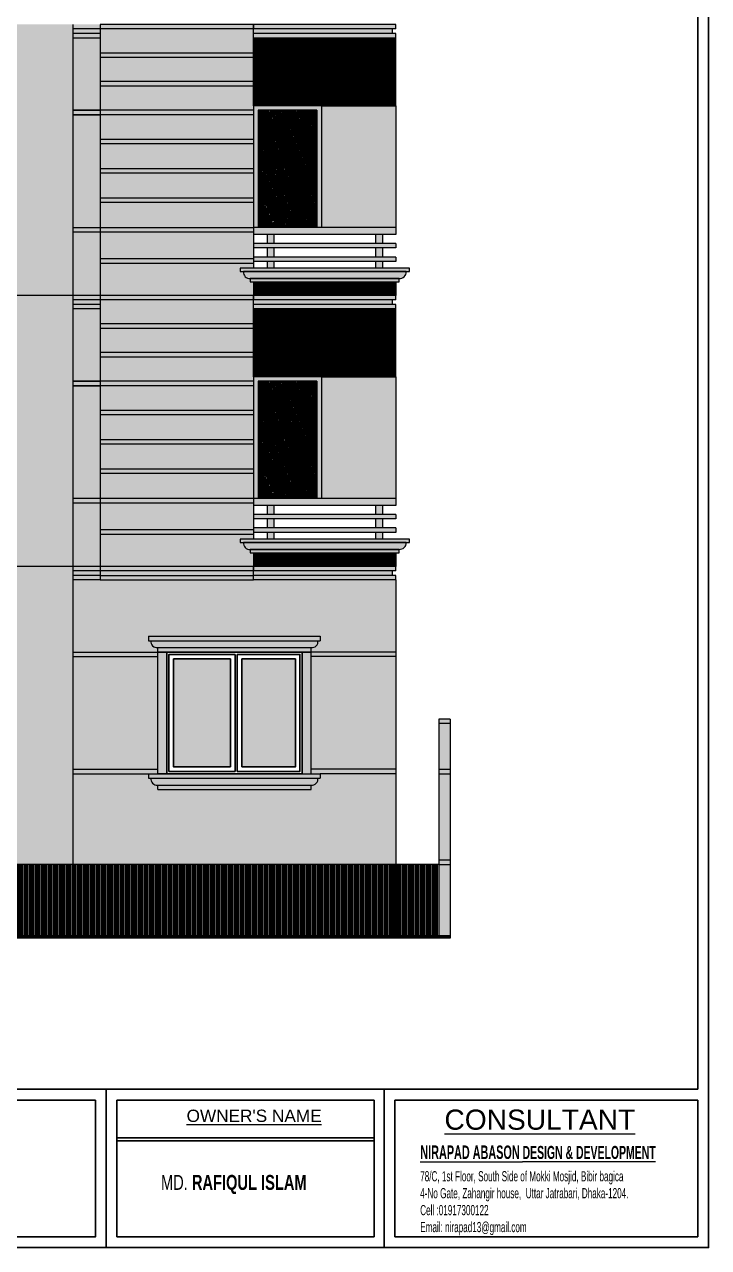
# Model space of a CAD drawing. Header units: inches. Extents: x -159432 to -126829, y -44881 to -40109.
# Drawn here: x -155514 to -155211, y -42690 to -42149 of the extents above; entities that cross this region are included whole.
import ezdxf

# ---------------------------------------------------------------- set-up
doc = ezdxf.new("R2010")
doc.units = ezdxf.units.IN
doc.header["$LTSCALE"] = 10
doc.header["$MEASUREMENT"] = 0
doc.linetypes.add('Solid', pattern=[0])
doc.layers.get('0').update_dxf_attribs({"color": 140, "lineweight": 25})
for name, color, linetype, lineweight in [('door', 123, 'Continuous', 25), ('ELEVATION', 153, 'Continuous', 25), ('FRAME', 4, 'Continuous', 13), ('G-WALL', 3, 'Continuous', 30), ('H', 8, 'Continuous', 15), ('h2', 165, 'Continuous', 30), ('line', 134, 'Continuous', 30), ('QQ', 130, 'Continuous', 5), ('RAIL', 134, 'Continuous', 30), ('TEXT 02', 7, 'Continuous', 9), ('Window', 5, 'Continuous', 30)]:
    doc.layers.add(name, color=color, linetype=linetype, lineweight=lineweight)
doc.layers.add('WAL', color=7, linetype='Continuous')
doc.styles.add('222', font='arial.ttf')
doc.styles.add('AR8', font='swisscl.ttf', dxfattribs={"height": 10})
doc.styles.add('AREAL', font='arial.ttf')
doc.styles.add('style1', font='micross.ttf', dxfattribs={"height": 18})
pattern_1 = [(360, (-2694.8252, -617.88014), (2e-15, 0.66675), []), (90, (-2694.8252, -617.8801), (-1, 0.66675), [0.66675, -0.66675])]
pattern_2 = [(360, (-2694.8252, -497.88014), (2e-15, 0.66675), []), (90, (-2694.8252, -497.8801), (-1, 0.66675), [0.66675, -0.66675])]
pattern_3 = [(90, (-2694.8252, -737.88014), (-0.625, 4e-17), [])]

msp = doc.modelspace()

# ---------------------------------------------------------------- hatches: boundary and pattern name
at = {"ltscale": 2, "true_color": 0xff6461}
h = msp.add_hatch(color=11, dxfattribs=at)
h.set_gradient(color1=(162, 54, 32), color2=(214, 74, 46), one_color=1, tint=0.51)
h.paths.add_polyline_path([(-155349.5586, -42184.58976), (-155382.55844, -42184.58976), (-155382.55844, -42238.58976), (-155349.55844, -42238.58976)])
h = msp.add_hatch(color=11, dxfattribs=at)
h.set_gradient(color1=(159, 78, 145), color2=(173, 88, 158), one_color=1, tint=0.51)
h.paths.add_polyline_path([(-155492.55844, -42238.44563), (-155480.55844, -42238.44563), (-155480.55844, -42188.58685), (-155492.55844, -42188.58685)])
h = msp.add_hatch(color=11, dxfattribs=at)
h.set_gradient(color1=(162, 54, 32), color2=(214, 74, 46), one_color=1, tint=0.51)
h.paths.add_polyline_path([(-155349.55844, -42238.58976), (-155412.55844, -42238.58976), (-155412.55835, -42241.58976), (-155349.55836, -42241.58976)])
h = msp.add_hatch(color=11, dxfattribs=at)
h.set_gradient(color1=(162, 54, 32), color2=(214, 74, 46), one_color=1, tint=0.51)
h.paths.add_polyline_path([(-155358.55836, -42241.58976), (-155358.55824, -42245.58976), (-155355.55824, -42245.58976), (-155355.55836, -42241.58976)])
h.paths.add_polyline_path([(-155358.55818, -42247.58976), (-155358.55806, -42251.58976), (-155355.55806, -42251.58976), (-155355.55818, -42247.58976)])
h.paths.add_polyline_path([(-155355.55801, -42253.58976), (-155358.55801, -42253.58976), (-155358.55792, -42256.57008), (-155355.55792, -42256.56999)])
h.paths.add_polyline_path([(-155403.55824, -42245.58976), (-155403.55835, -42241.58976), (-155406.55835, -42241.58976), (-155406.55824, -42245.58976)])
h.paths.add_polyline_path([(-155403.55818, -42247.58976), (-155406.55818, -42247.58976), (-155406.55806, -42251.58976), (-155403.55806, -42251.58976)])
h.paths.add_polyline_path([(-155406.558, -42253.58976), (-155406.55792, -42256.57148), (-155403.55792, -42256.57139), (-155403.558, -42253.58976)])
h = msp.add_hatch(color=11, dxfattribs=at)
h.set_gradient(color1=(162, 54, 32), color2=(214, 74, 46), one_color=1, tint=0.51)
h.paths.add_polyline_path([(-155349.55824, -42245.58976), (-155412.55824, -42245.58976), (-155412.55818, -42247.58976), (-155349.55818, -42247.58976)])
h.paths.add_polyline_path([(-155349.55806, -42251.58976), (-155412.55806, -42251.58976), (-155412.558, -42253.58976), (-155349.55801, -42253.58976)])
h = msp.add_hatch(color=11, dxfattribs=at)
h.set_gradient(color1=(162, 54, 32), color2=(214, 74, 46), one_color=1, tint=0.51)
h.paths.add_polyline_path([(-155349.5586, -42304.58976), (-155382.55844, -42304.58976), (-155382.55844, -42358.58976), (-155349.55844, -42358.58976)])
h = msp.add_hatch(color=11, dxfattribs=at)
h.set_gradient(color1=(159, 78, 145), color2=(173, 88, 158), one_color=1, tint=0.51)
h.paths.add_polyline_path([(-155492.55844, -42358.44563), (-155480.55844, -42358.44563), (-155480.55844, -42308.58685), (-155492.55844, -42308.58685)])
h = msp.add_hatch(color=11, dxfattribs=at)
h.set_gradient(color1=(162, 54, 32), color2=(214, 74, 46), one_color=1, tint=0.51)
h.paths.add_polyline_path([(-155349.55844, -42358.58976), (-155412.55844, -42358.58976), (-155412.55835, -42361.58976), (-155349.55836, -42361.58976)])
h = msp.add_hatch(color=11, dxfattribs=at)
h.set_gradient(color1=(162, 54, 32), color2=(214, 74, 46), one_color=1, tint=0.51)
h.paths.add_polyline_path([(-155358.55836, -42361.58976), (-155358.55824, -42365.58976), (-155355.55824, -42365.58976), (-155355.55836, -42361.58976)])
h.paths.add_polyline_path([(-155358.55818, -42367.58976), (-155358.55806, -42371.58976), (-155355.55806, -42371.58976), (-155355.55818, -42367.58976)])
h.paths.add_polyline_path([(-155355.55801, -42373.58976), (-155358.55801, -42373.58976), (-155358.55792, -42376.57008), (-155355.55792, -42376.56999)])
h.paths.add_polyline_path([(-155403.55824, -42365.58976), (-155403.55835, -42361.58976), (-155406.55835, -42361.58976), (-155406.55824, -42365.58976)])
h.paths.add_polyline_path([(-155403.55818, -42367.58976), (-155406.55818, -42367.58976), (-155406.55806, -42371.58976), (-155403.55806, -42371.58976)])
h.paths.add_polyline_path([(-155406.558, -42373.58976), (-155406.55792, -42376.57148), (-155403.55792, -42376.57139), (-155403.558, -42373.58976)])
h = msp.add_hatch(color=11, dxfattribs=at)
h.set_gradient(color1=(162, 54, 32), color2=(214, 74, 46), one_color=1, tint=0.51)
h.paths.add_polyline_path([(-155349.55824, -42365.58976), (-155412.55824, -42365.58976), (-155412.55818, -42367.58976), (-155349.55818, -42367.58976)])
h.paths.add_polyline_path([(-155349.55806, -42371.58976), (-155412.55806, -42371.58976), (-155412.558, -42373.58976), (-155349.55801, -42373.58976)])
h = msp.add_hatch(color=11, dxfattribs=at)
h.set_gradient(color1=(162, 54, 32), color2=(214, 74, 46), one_color=1, tint=0.51)
h.paths.add_polyline_path([(-155492.55844, -42480.44565), (-155492.55844, -42520.58976), (-155349.55844, -42520.58976), (-155349.55844, -42480.44565), (-155383.08449, -42480.44558), (-155383.08448, -42482.44558), (-155384.06494, -42482.44558, -0.479518397), (-155387.03891, -42485.44558), (-155387.08449, -42485.44558), (-155387.08449, -42487.44558), (-155455.03239, -42487.44558), (-155455.03239, -42485.44558), (-155455.05161, -42485.44558, -0.482866957), (-155458.05161, -42482.44558), (-155459.03241, -42482.44558), (-155459.03239, -42480.44558)])
h.paths.add_polyline_path([(-155545.55844, -42520.58976), (-155545.55844, -42480.44563), (-155569.85644, -42480.44558), (-155569.85643, -42482.44558), (-155570.8369, -42482.44558, -0.479518397), (-155573.81086, -42485.44558), (-155573.85644, -42485.44558), (-155573.85644, -42487.44558), (-155641.80435, -42487.44558), (-155641.80435, -42485.44558), (-155641.82356, -42485.44558, -0.482866957), (-155644.82356, -42482.44558), (-155645.80436, -42482.44558), (-155645.80435, -42480.44558), (-155680.24288, -42480.44565), (-155680.24288, -42520.58976)])
h.paths.add_polyline_path([(-155820.24288, -42480.44557), (-155824.55844, -42480.44558), (-155824.55844, -42520.58976), (-155820.24288, -42520.58976)])
h.paths.add_polyline_path([(-155480.55844, -42394.58976), (-155492.55844, -42394.58976), (-155492.55844, -42426.58682), (-155455.03239, -42426.58686), (-155455.03239, -42424.58976), (-155455.05161, -42424.58976, -0.482866957), (-155458.05161, -42421.58976), (-155459.03241, -42421.58976), (-155459.03239, -42419.58976), (-155383.08449, -42419.58976), (-155383.08448, -42421.58976), (-155384.06494, -42421.58976, -0.479518397), (-155387.03891, -42424.58976), (-155387.08449, -42424.58976), (-155387.08449, -42426.58686), (-155349.55844, -42426.58682), (-155349.55844, -42394.58976), (-155412.55844, -42394.58976)])
h.paths.add_polyline_path([(-155693.55844, -42394.58976), (-155750.24288, -42394.58976), (-155687.53498, -42426.58681), (-155641.80435, -42426.58686), (-155641.80435, -42424.58976), (-155641.82356, -42424.58976, -0.482866957), (-155644.82356, -42421.58976), (-155645.80436, -42421.58976), (-155645.80435, -42419.58976), (-155569.85644, -42419.58976), (-155569.85643, -42421.58976), (-155570.8369, -42421.58976, -0.479518397), (-155573.81086, -42424.58976), (-155573.85644, -42424.58976), (-155573.85644, -42426.58686), (-155545.55844, -42426.58683), (-155545.55844, -42394.58976)])
h.paths.add_polyline_path([(-155824.55844, -42394.58976), (-155824.55844, -42426.58687), (-155812.95092, -42426.58689), (-155750.24288, -42394.58976), (-155761.55844, -42394.58976)])
h = msp.add_hatch(color=11, dxfattribs=at)
h.set_gradient(color1=(36, 48, 46), color2=(113, 148, 142), one_color=1, tint=0.51)
h.paths.add_polyline_path([(-155451.03239, -42426.58976), (-155454.70424, -42426.58976), (-155455.03239, -42426.58976), (-155455.03239, -42480.44558), (-155451.03239, -42480.44558)])
h = msp.add_hatch(color=11, dxfattribs=at)
h.set_gradient(color1=(36, 48, 46), color2=(113, 148, 142), one_color=1, tint=0.51)
h.paths.add_polyline_path([(-155387.08449, -42426.58976), (-155391.08449, -42426.58976), (-155391.08449, -42480.44558), (-155387.08449, -42480.44558)])
h = msp.add_hatch(color=11, dxfattribs=at)
h.set_gradient(color1=(162, 54, 32), color2=(214, 74, 46), one_color=1, tint=0.51)
h.paths.add_polyline_path([(-155325.55844, -42480.44565), (-155330.55844, -42480.44565), (-155330.55844, -42518.58976), (-155325.55844, -42518.58976)])
at = {"layer": 'door'}
h = msp.add_hatch(dxfattribs=at)
h.set_pattern_fill('AR-RROOF', color=256, scale=0.5, angle=90, style=0)
h.set_pattern_definition([(90, (-2694.8252, -497.88014), (-0.5, 1.1), [7.5, -1, 2.5, -0.5]), (90, (-2695.0752, -497.21514), (-0.665, -0.5), [1.5, -0.165, 3, -0.375]), (90, (-2695.25018, -497.63014), (-0.335, 2.6), [4, -0.7, 2, -0.5])])
h.paths.add_polyline_path([(-155384.55844, -42186.58976), (-155410.55844, -42186.58976), (-155410.55844, -42238.58976), (-155384.55844, -42238.58976)])
h = msp.add_hatch(dxfattribs=at)
h.set_pattern_fill('AR-RROOF', color=256, scale=0.5, angle=90, style=0)
h.set_pattern_definition([(90, (-2694.8252, -617.88014), (-0.5, 1.1), [7.5, -1, 2.5, -0.5]), (90, (-2695.0752, -617.21514), (-0.665, -0.5), [1.5, -0.165, 3, -0.375]), (90, (-2695.25018, -617.63014), (-0.335, 2.6), [4, -0.7, 2, -0.5])])
h.paths.add_polyline_path([(-155384.55844, -42306.58976), (-155410.55844, -42306.58976), (-155410.55844, -42358.58976), (-155384.55844, -42358.58976)])
at = {"layer": 'ELEVATION'}
for points in [[(-155382.55844, -42184.58976), (-155412.55844, -42184.58976), (-155412.55844, -42238.58976), (-155410.55844, -42238.58976), (-155410.55844, -42186.58976), (-155384.55844, -42186.58976), (-155384.55844, -42238.58976), (-155382.55844, -42238.58976)], [(-155382.55844, -42304.58976), (-155412.55844, -42304.58976), (-155412.55844, -42358.58976), (-155410.55844, -42358.58976), (-155410.55844, -42306.58976), (-155384.55844, -42306.58976), (-155384.55844, -42358.58976), (-155382.55844, -42358.58976)], [(-155383.08449, -42419.58976), (-155459.03239, -42419.58976), (-155459.03241, -42421.58976), (-155383.08448, -42421.58976)], [(-155387.08449, -42424.58976), (-155455.03239, -42424.58976), (-155455.03239, -42426.58976), (-155451.03239, -42426.58976), (-155391.08449, -42426.58976), (-155387.08449, -42426.58976)], [(-155383.08449, -42480.44558), (-155387.08449, -42480.44558), (-155391.08449, -42480.44558), (-155420.7856, -42480.44558), (-155451.03239, -42480.44558), (-155455.03239, -42480.44558), (-155459.03239, -42480.44558), (-155459.03241, -42482.44558), (-155383.08448, -42482.44558)], [(-155387.08449, -42485.44558), (-155455.03239, -42485.44558), (-155455.03239, -42487.44558), (-155387.08449, -42487.44558)]]:
    msp.add_hatch(color=256, dxfattribs=at).paths.add_polyline_path(points)
at = {"layer": 'H'}
for color, points in [(6, [(-155480.55844, -42152.58976), (-155480.55844, -42150.58976), (-155492.55844, -42150.58976), (-155492.55844, -42152.58976)]), (6, [(-155351.05844, -42152.58976), (-155351.05844, -42150.58976), (-155412.55844, -42150.58976), (-155412.55844, -42152.58976)]), (192, [(-155416.28435, -42260.30078, -0.227815077), (-155417.0585, -42258.06966), (-155345.05824, -42258.06966, -0.284856201), (-155345.83203, -42260.30042, -0.172145475), (-155348.05815, -42261.09026), (-155414.05858, -42261.09023, -0.227815042)]), (6, [(-155480.55844, -42272.58976), (-155480.55844, -42270.58976), (-155492.55844, -42270.58976), (-155492.55844, -42272.58976)]), (6, [(-155351.05844, -42272.58976), (-155351.05844, -42270.58976), (-155412.55844, -42270.58976), (-155412.55844, -42272.58976)]), (192, [(-155416.28435, -42380.30078, -0.227815077), (-155417.0585, -42378.06966), (-155345.05824, -42378.06966, -0.284856201), (-155345.83203, -42380.30042, -0.172145475), (-155348.05815, -42381.09026), (-155414.05858, -42381.09023, -0.227815042)]), (6, [(-155480.55844, -42392.58976), (-155480.55844, -42390.58976), (-155492.55844, -42390.58976), (-155492.55844, -42392.58976)]), (6, [(-155480.55844, -42390.58976), (-155480.55844, -42392.58976), (-155412.55844, -42392.58976), (-155412.55844, -42390.58976)]), (6, [(-155351.05844, -42392.58976), (-155351.05844, -42390.58976), (-155412.55844, -42390.58976), (-155412.55844, -42392.58976)]), (192, [(-155384.06494, -42421.58976), (-155458.05161, -42421.58976, 0.485071077), (-155455.03239, -42424.58748), (-155455.03239, -42424.58976), (-155387.08449, -42424.58976), (-155387.08449, -42424.58459, 0.484736298)]), (192, [(-155384.06494, -42482.44558), (-155458.05161, -42482.44558, 0.485071077), (-155455.03239, -42485.4433), (-155455.03239, -42485.44558), (-155387.08449, -42485.44558), (-155387.08449, -42485.4404, 0.484736298)])]:
    msp.add_hatch(color=color, dxfattribs=at).paths.add_polyline_path(points)
at = {"layer": 'H', "lineweight": 13}
h = msp.add_hatch(color=3, dxfattribs=at)
h.paths.add_polyline_path([(-155480.55844, -42252.44565), (-155480.55844, -42240.44565), (-155412.55839, -42240.44565), (-155412.55835, -42241.58976), (-155412.55844, -42241.58976), (-155412.55844, -42252.44565)])
h.paths.add_polyline_path([(-155412.55844, -42227.51623), (-155412.55844, -42238.44568), (-155480.55844, -42238.44568), (-155480.55844, -42227.51623)])
h.paths.add_polyline_path([(-155480.55844, -42225.51623), (-155480.55844, -42214.51623), (-155412.55844, -42214.51623), (-155412.55844, -42225.51623)])
h.paths.add_polyline_path([(-155412.55844, -42201.51623), (-155412.55844, -42212.51623), (-155480.55844, -42212.51623), (-155480.55844, -42201.51623)])
h.paths.add_polyline_path([(-155412.55844, -42188.58673), (-155412.55844, -42199.51623), (-155480.55844, -42199.51623), (-155480.55844, -42188.58681)])
h.paths.add_polyline_path([(-155412.55844, -42175.9211), (-155412.55844, -42184.58976), (-155412.55844, -42186.58674), (-155480.55844, -42186.58681), (-155480.55844, -42175.9211)])
h.paths.add_polyline_path([(-155480.55844, -42173.9211), (-155480.55844, -42163.25543), (-155412.55844, -42163.25543), (-155412.55844, -42173.9211)])
h.paths.add_polyline_path([(-155480.55844, -42161.25543), (-155480.55844, -42150.58976), (-155412.55844, -42150.58976), (-155412.55844, -42154.58976), (-155412.55844, -42161.25543)])
for points in [[(-155412.55844, -42254.44565), (-155412.55844, -42256.56966), (-155418.5585, -42256.56966), (-155418.5585, -42258.06966), (-155417.0585, -42258.06966, 0.227814558), (-155416.28435, -42260.30078, 0.227815561), (-155414.05858, -42261.09023), (-155414.05858, -42262.59023), (-155412.55844, -42262.59023), (-155412.55844, -42268.58976), (-155480.55844, -42268.58976), (-155480.55844, -42254.44565)], [(-155412.55844, -42374.44565), (-155412.55844, -42376.56966), (-155418.5585, -42376.56966), (-155418.5585, -42378.06966), (-155417.0585, -42378.06966, 0.227814558), (-155416.28435, -42380.30078, 0.227815561), (-155414.05858, -42381.09023), (-155414.05858, -42382.59023), (-155412.55844, -42382.59023), (-155412.55844, -42388.58976), (-155480.55844, -42388.58976), (-155480.55844, -42374.44565)]]:
    msp.add_hatch(color=3, dxfattribs=at).paths.add_polyline_path(points)
at = {"layer": 'H'}
h = msp.add_hatch(color=6, dxfattribs=at)
h.paths.add_polyline_path([(-155418.5585, -42256.56966), (-155418.5585, -42258.06966), (-155343.55824, -42258.06966), (-155343.55824, -42256.56966)])
h.paths.add_polyline_path([(-155348.05815, -42262.59026), (-155348.05815, -42261.09026), (-155414.05858, -42261.09023), (-155414.05858, -42262.59023)])
at = {"layer": 'H', "lineweight": 13}
h = msp.add_hatch(color=3, dxfattribs=at)
h.paths.add_polyline_path([(-155480.55844, -42372.44565), (-155480.55844, -42360.44565), (-155412.55839, -42360.44565), (-155412.55835, -42361.58976), (-155412.55844, -42361.58976), (-155412.55844, -42372.44565)])
h.paths.add_polyline_path([(-155412.55844, -42347.51623), (-155412.55844, -42358.44568), (-155480.55844, -42358.44568), (-155480.55844, -42347.51623)])
h.paths.add_polyline_path([(-155480.55844, -42345.51623), (-155480.55844, -42334.51623), (-155412.55844, -42334.51623), (-155412.55844, -42345.51623)])
h.paths.add_polyline_path([(-155412.55844, -42321.51623), (-155412.55844, -42332.51623), (-155480.55844, -42332.51623), (-155480.55844, -42321.51623)])
h.paths.add_polyline_path([(-155412.55844, -42308.58673), (-155412.55844, -42319.51623), (-155480.55844, -42319.51623), (-155480.55844, -42308.58681)])
h.paths.add_polyline_path([(-155412.55844, -42295.9211), (-155412.55844, -42304.58976), (-155412.55844, -42306.58674), (-155480.55844, -42306.58681), (-155480.55844, -42295.9211)])
h.paths.add_polyline_path([(-155480.55844, -42293.9211), (-155480.55844, -42283.25543), (-155412.55844, -42283.25543), (-155412.55844, -42293.9211)])
h.paths.add_polyline_path([(-155480.55844, -42281.25543), (-155480.55844, -42270.58976), (-155412.55844, -42270.58976), (-155412.55844, -42274.58976), (-155412.55844, -42281.25543)])
at = {"layer": 'H'}
h = msp.add_hatch(color=6, dxfattribs=at)
h.paths.add_polyline_path([(-155418.5585, -42376.56966), (-155418.5585, -42378.06966), (-155343.55824, -42378.06966), (-155343.55824, -42376.56966)])
h.paths.add_polyline_path([(-155348.05815, -42382.59026), (-155348.05815, -42381.09026), (-155414.05858, -42381.09023), (-155414.05858, -42382.59023)])
h = msp.add_hatch(dxfattribs=at)
h.set_pattern_fill('LINE', color=256, scale=5, angle=90, style=0)
h.set_pattern_definition(pattern_3)
h.paths.add_polyline_path([(-155680.24288, -42520.58976), (-155680.24288, -42528.58976), (-155678.30232, -42528.58976), (-155678.30232, -42529.53976), (-155677.35232, -42529.53976), (-155677.35232, -42530.48976), (-155675.92732, -42530.48976), (-155675.92732, -42552.26984), (-155349.55844, -42552.26984), (-155349.55844, -42520.58976)])
h = msp.add_hatch(dxfattribs=at)
h.set_pattern_fill('LINE', color=256, scale=5, angle=90, style=0)
h.set_pattern_definition(pattern_3)
h.paths.add_polyline_path([(-155330.55844, -42520.58976), (-155349.55844, -42520.58976), (-155349.55844, -42552.26984), (-155330.55844, -42552.26984)])
at = {"layer": 'h2'}
h = msp.add_hatch(dxfattribs=at)
h.set_pattern_fill('AR-BRSTD', color=3, scale=0.25, angle=360, style=0)
h.set_pattern_definition(pattern_2)
h.paths.add_polyline_path([(-155492.55844, -42148.58976), (-155521.55844, -42148.58976), (-155521.55844, -42268.58976), (-155492.55844, -42268.58976)])
h = msp.add_hatch(dxfattribs=at)
h.set_pattern_fill('AR-BRSTD', color=3, scale=0.25, angle=360, style=0)
h.set_pattern_definition(pattern_2)
h.paths.add_polyline_path([(-155349.5586, -42184.58976), (-155349.55844, -42154.58976), (-155412.55844, -42154.58976), (-155412.55844, -42184.58976), (-155382.55844, -42184.58976)])
h = msp.add_hatch(dxfattribs=at)
h.set_pattern_fill('AR-BRSTD', color=3, scale=0.25, angle=360, style=0)
h.set_pattern_definition(pattern_2)
h.paths.add_polyline_path([(-155412.55844, -42262.59017), (-155412.55844, -42268.58976), (-155349.55844, -42268.58976), (-155349.55815, -42262.58746)])
h = msp.add_hatch(dxfattribs=at)
h.set_pattern_fill('AR-BRSTD', color=3, scale=0.25, angle=360, style=0)
h.set_pattern_definition(pattern_1)
h.paths.add_polyline_path([(-155492.55844, -42268.58976), (-155521.55844, -42268.58976), (-155521.55844, -42388.58976), (-155492.55844, -42388.58976)])
h = msp.add_hatch(dxfattribs=at)
h.set_pattern_fill('AR-BRSTD', color=3, scale=0.25, angle=360, style=0)
h.set_pattern_definition(pattern_1)
h.paths.add_polyline_path([(-155349.5586, -42304.58976), (-155349.55844, -42274.58976), (-155412.55844, -42274.58976), (-155412.55844, -42304.58976), (-155382.55844, -42304.58976)])
h = msp.add_hatch(dxfattribs=at)
h.set_pattern_fill('AR-BRSTD', color=3, scale=0.25, angle=360, style=0)
h.set_pattern_definition(pattern_1)
h.paths.add_polyline_path([(-155412.55844, -42382.59017), (-155412.55844, -42388.58976), (-155349.55844, -42388.58976), (-155349.55815, -42382.58746)])
h = msp.add_hatch(dxfattribs=at)
h.set_pattern_fill('AR-BRSTD', color=3, scale=0.25, angle=360, style=0)
h.set_pattern_definition([(360, (-2694.8252, -737.88014), (2e-15, 0.66675), []), (90, (-2694.8252, -737.8801), (-1, 0.66675), [0.66675, -0.66675])])
h.paths.add_polyline_path([(-155492.55844, -42388.58976), (-155521.55844, -42388.58976), (-155521.55844, -42426.58683), (-155521.55844, -42426.58683), (-155521.55844, -42450.44265), (-155521.55844, -42450.44265), (-155521.55844, -42520.58976), (-155492.55844, -42520.58976)])
h = msp.add_hatch(color=61, dxfattribs=at)
h.set_gradient(color1=(207, 250, 133), color2=(222, 252, 172), one_color=1, tint=0.83)
h.paths.add_polyline_path([(-155455.03239, -42428.58687), (-155492.55844, -42428.58682), (-155492.55844, -42478.44567), (-155455.03239, -42478.44544)])
h.paths.add_polyline_path([(-155545.55844, -42428.58683), (-155573.85644, -42428.58687), (-155573.85644, -42478.44544), (-155545.55844, -42478.44561)])
h.paths.add_polyline_path([(-155387.08449, -42478.44544), (-155349.55844, -42478.44567), (-155349.55844, -42428.58682), (-155387.08449, -42428.58687)])
at = {"layer": 'WAL'}
h = msp.add_hatch(color=256, dxfattribs=at)
h.set_gradient(color1=(0, 0, 255), color2=(41, 41, 255), one_color=1, tint=0.58)
h.paths.add_polyline_path([(-155480.55844, -42150.58976), (-155480.55844, -42148.58976), (-155492.55844, -42148.58976), (-155492.55844, -42150.58976)])
h.paths.add_polyline_path([(-155480.55844, -42154.58976), (-155480.55844, -42152.58976), (-155492.55844, -42152.58976), (-155492.55844, -42154.58976)])
h = msp.add_hatch(color=256, dxfattribs=at)
h.set_gradient(color1=(0, 0, 255), color2=(41, 41, 255), one_color=1, tint=0.58)
h.paths.add_polyline_path([(-155480.55844, -42150.58976), (-155480.55844, -42148.58976), (-155412.55844, -42148.58976), (-155412.55844, -42150.58976)])
h = msp.add_hatch(color=256, dxfattribs=at)
h.set_gradient(color1=(0, 0, 255), color2=(41, 41, 255), one_color=1, tint=0.58)
h.paths.add_polyline_path([(-155349.55844, -42148.58976), (-155412.55844, -42148.58976), (-155412.55844, -42150.58976), (-155349.55844, -42150.58976)])
h.paths.add_polyline_path([(-155349.55844, -42154.58976), (-155349.55844, -42152.58976), (-155412.55844, -42152.58976), (-155412.55844, -42154.58976)])
h = msp.add_hatch(color=6, dxfattribs=at)
h.paths.add_polyline_path([(-155693.55844, -42186.58681), (-155681.55844, -42186.58682), (-155681.55844, -42154.58976), (-155693.55844, -42154.58976)])
h.paths.add_polyline_path([(-155693.55844, -42268.58976), (-155681.55844, -42268.58976), (-155681.55844, -42240.44565), (-155693.55844, -42240.44565)])
h.paths.add_polyline_path([(-155492.55844, -42186.58685), (-155480.55844, -42186.58685), (-155480.55844, -42154.58976), (-155492.55844, -42154.58976)])
h.paths.add_polyline_path([(-155480.55844, -42240.44563), (-155492.55844, -42240.44563), (-155492.55844, -42268.58976), (-155480.55844, -42268.58976)])
h.paths.add_polyline_path([(-155545.55844, -42180.58683), (-155521.55844, -42180.58683), (-155521.55844, -42154.58976), (-155545.55844, -42154.58976)])
h.paths.add_polyline_path([(-155521.55844, -42240.44563), (-155545.55844, -42240.44563), (-155545.55844, -42268.58976), (-155521.55844, -42268.58976)])
h = msp.add_hatch(color=256, dxfattribs=at)
h.set_gradient(color1=(0, 0, 255), color2=(41, 41, 255), one_color=1, tint=0.58)
h.paths.add_polyline_path([(-155480.55844, -42163.25543), (-155480.55844, -42161.25543), (-155412.55844, -42161.25543), (-155412.55844, -42163.25543)])
h = msp.add_hatch(color=256, dxfattribs=at)
h.set_gradient(color1=(0, 0, 255), color2=(41, 41, 255), one_color=1, tint=0.58)
h.paths.add_polyline_path([(-155480.55844, -42175.9211), (-155480.55844, -42173.9211), (-155412.55844, -42173.9211), (-155412.55844, -42175.9211)])
h = msp.add_hatch(color=256, dxfattribs=at)
h.set_gradient(color1=(0, 0, 255), color2=(41, 41, 255), one_color=1, tint=0.58)
h.paths.add_polyline_path([(-155492.55844, -42186.58685), (-155492.55844, -42188.58685), (-155480.55844, -42188.58685), (-155480.55844, -42186.58685)])
h.paths.add_polyline_path([(-155480.55844, -42240.44563), (-155480.55844, -42238.44563), (-155492.55844, -42238.44563), (-155492.55844, -42240.44563)])
h.paths.add_polyline_path([(-155521.55844, -42240.44563), (-155521.55844, -42238.44561), (-155545.55844, -42238.44561), (-155545.55844, -42240.44563)])
h = msp.add_hatch(color=256, dxfattribs=at)
h.set_gradient(color1=(0, 0, 255), color2=(41, 41, 255), one_color=1, tint=0.58)
h.paths.add_polyline_path([(-155480.55853, -42188.58677), (-155480.55853, -42186.58677), (-155412.55853, -42186.58677), (-155412.55853, -42188.58677)])
h = msp.add_hatch(color=256, dxfattribs=at)
h.set_gradient(color1=(0, 0, 255), color2=(41, 41, 255), one_color=1, tint=0.58)
h.paths.add_polyline_path([(-155480.55844, -42201.51623), (-155480.55844, -42199.51623), (-155412.55844, -42199.51623), (-155412.55844, -42201.51623)])
h = msp.add_hatch(color=256, dxfattribs=at)
h.set_gradient(color1=(0, 0, 255), color2=(41, 41, 255), one_color=1, tint=0.58)
h.paths.add_polyline_path([(-155480.55844, -42214.51623), (-155480.55844, -42212.51623), (-155412.55844, -42212.51623), (-155412.55844, -42214.51623)])
h = msp.add_hatch(color=256, dxfattribs=at)
h.set_gradient(color1=(0, 0, 255), color2=(41, 41, 255), one_color=1, tint=0.58)
h.paths.add_polyline_path([(-155480.55844, -42227.51623), (-155480.55844, -42225.51623), (-155412.55844, -42225.51623), (-155412.55844, -42227.51623)])
h = msp.add_hatch(color=256, dxfattribs=at)
h.set_gradient(color1=(0, 0, 255), color2=(41, 41, 255), one_color=1, tint=0.58)
h.paths.add_polyline_path([(-155480.55844, -42240.44565), (-155480.55844, -42238.44565), (-155412.55844, -42238.44565), (-155412.55844, -42240.44565)])
h = msp.add_hatch(color=256, dxfattribs=at)
h.set_gradient(color1=(0, 0, 255), color2=(41, 41, 255), one_color=1, tint=0.58)
h.paths.add_polyline_path([(-155480.55844, -42254.44565), (-155480.55844, -42252.44565), (-155412.55844, -42252.44565), (-155412.55844, -42254.44565)])
h = msp.add_hatch(color=256, dxfattribs=at)
h.set_gradient(color1=(0, 0, 255), color2=(41, 41, 255), one_color=1, tint=0.58)
h.paths.add_polyline_path([(-155480.55844, -42270.58976), (-155480.55844, -42268.58976), (-155492.55844, -42268.58976), (-155492.55844, -42270.58976)])
h.paths.add_polyline_path([(-155480.55844, -42274.58976), (-155480.55844, -42272.58976), (-155492.55844, -42272.58976), (-155492.55844, -42274.58976)])
h = msp.add_hatch(color=256, dxfattribs=at)
h.set_gradient(color1=(0, 0, 255), color2=(41, 41, 255), one_color=1, tint=0.58)
h.paths.add_polyline_path([(-155480.55844, -42270.58976), (-155480.55844, -42268.58976), (-155412.55844, -42268.58976), (-155412.55844, -42270.58976)])
h = msp.add_hatch(color=256, dxfattribs=at)
h.set_gradient(color1=(0, 0, 255), color2=(41, 41, 255), one_color=1, tint=0.58)
h.paths.add_polyline_path([(-155349.55844, -42268.58976), (-155412.55844, -42268.58976), (-155412.55844, -42270.58976), (-155349.55844, -42270.58976)])
h.paths.add_polyline_path([(-155349.55844, -42274.58976), (-155349.55844, -42272.58976), (-155412.55844, -42272.58976), (-155412.55844, -42274.58976)])
h = msp.add_hatch(color=6, dxfattribs=at)
h.paths.add_polyline_path([(-155693.55844, -42306.58681), (-155681.55844, -42306.58682), (-155681.55844, -42274.58976), (-155693.55844, -42274.58976)])
h.paths.add_polyline_path([(-155693.55844, -42388.58976), (-155681.55844, -42388.58976), (-155681.55844, -42360.44565), (-155693.55844, -42360.44565)])
h.paths.add_polyline_path([(-155492.55844, -42306.58685), (-155480.55844, -42306.58685), (-155480.55844, -42274.58976), (-155492.55844, -42274.58976)])
h.paths.add_polyline_path([(-155480.55844, -42360.44563), (-155492.55844, -42360.44563), (-155492.55844, -42388.58976), (-155480.55844, -42388.58976)])
h.paths.add_polyline_path([(-155545.55844, -42300.58683), (-155521.55844, -42300.58683), (-155521.55844, -42274.58976), (-155545.55844, -42274.58976)])
h.paths.add_polyline_path([(-155521.55844, -42360.44563), (-155545.55844, -42360.44563), (-155545.55844, -42388.58976), (-155521.55844, -42388.58976)])
h = msp.add_hatch(color=256, dxfattribs=at)
h.set_gradient(color1=(0, 0, 255), color2=(41, 41, 255), one_color=1, tint=0.58)
h.paths.add_polyline_path([(-155480.55844, -42283.25543), (-155480.55844, -42281.25543), (-155412.55844, -42281.25543), (-155412.55844, -42283.25543)])
h = msp.add_hatch(color=256, dxfattribs=at)
h.set_gradient(color1=(0, 0, 255), color2=(41, 41, 255), one_color=1, tint=0.58)
h.paths.add_polyline_path([(-155480.55844, -42295.9211), (-155480.55844, -42293.9211), (-155412.55844, -42293.9211), (-155412.55844, -42295.9211)])
h = msp.add_hatch(color=256, dxfattribs=at)
h.set_gradient(color1=(0, 0, 255), color2=(41, 41, 255), one_color=1, tint=0.58)
h.paths.add_polyline_path([(-155492.55844, -42306.58685), (-155492.55844, -42308.58685), (-155480.55844, -42308.58685), (-155480.55844, -42306.58685)])
h.paths.add_polyline_path([(-155480.55844, -42360.44563), (-155480.55844, -42358.44563), (-155492.55844, -42358.44563), (-155492.55844, -42360.44563)])
h.paths.add_polyline_path([(-155521.55844, -42360.44563), (-155521.55844, -42358.44561), (-155545.55844, -42358.44561), (-155545.55844, -42360.44563)])
h = msp.add_hatch(color=256, dxfattribs=at)
h.set_gradient(color1=(0, 0, 255), color2=(41, 41, 255), one_color=1, tint=0.58)
h.paths.add_polyline_path([(-155480.55853, -42308.58677), (-155480.55853, -42306.58677), (-155412.55853, -42306.58677), (-155412.55853, -42308.58677)])
h = msp.add_hatch(color=256, dxfattribs=at)
h.set_gradient(color1=(0, 0, 255), color2=(41, 41, 255), one_color=1, tint=0.58)
h.paths.add_polyline_path([(-155480.55844, -42321.51623), (-155480.55844, -42319.51623), (-155412.55844, -42319.51623), (-155412.55844, -42321.51623)])
h = msp.add_hatch(color=256, dxfattribs=at)
h.set_gradient(color1=(0, 0, 255), color2=(41, 41, 255), one_color=1, tint=0.58)
h.paths.add_polyline_path([(-155480.55844, -42334.51623), (-155480.55844, -42332.51623), (-155412.55844, -42332.51623), (-155412.55844, -42334.51623)])
h = msp.add_hatch(color=256, dxfattribs=at)
h.set_gradient(color1=(0, 0, 255), color2=(41, 41, 255), one_color=1, tint=0.58)
h.paths.add_polyline_path([(-155480.55844, -42347.51623), (-155480.55844, -42345.51623), (-155412.55844, -42345.51623), (-155412.55844, -42347.51623)])
h = msp.add_hatch(color=256, dxfattribs=at)
h.set_gradient(color1=(0, 0, 255), color2=(41, 41, 255), one_color=1, tint=0.58)
h.paths.add_polyline_path([(-155480.55844, -42360.44565), (-155480.55844, -42358.44565), (-155412.55844, -42358.44565), (-155412.55844, -42360.44565)])
h = msp.add_hatch(color=256, dxfattribs=at)
h.set_gradient(color1=(0, 0, 255), color2=(41, 41, 255), one_color=1, tint=0.58)
h.paths.add_polyline_path([(-155480.55844, -42374.44565), (-155480.55844, -42372.44565), (-155412.55844, -42372.44565), (-155412.55844, -42374.44565)])
h = msp.add_hatch(color=256, dxfattribs=at)
h.set_gradient(color1=(0, 0, 255), color2=(41, 41, 255), one_color=1, tint=0.58)
h.paths.add_polyline_path([(-155480.55844, -42390.58976), (-155480.55844, -42388.58976), (-155492.55844, -42388.58976), (-155492.55844, -42390.58976)])
h.paths.add_polyline_path([(-155480.55844, -42394.58976), (-155480.55844, -42392.58976), (-155492.55844, -42392.58976), (-155492.55844, -42394.58976)])
h = msp.add_hatch(color=256, dxfattribs=at)
h.set_gradient(color1=(0, 0, 255), color2=(41, 41, 255), one_color=1, tint=0.58)
h.paths.add_polyline_path([(-155480.55844, -42390.58976), (-155480.55844, -42388.58976), (-155412.55844, -42388.58976), (-155412.55844, -42390.58976)])
h = msp.add_hatch(color=256, dxfattribs=at)
h.set_gradient(color1=(0, 0, 255), color2=(41, 41, 255), one_color=1, tint=0.58)
h.paths.add_polyline_path([(-155349.55844, -42388.58976), (-155412.55844, -42388.58976), (-155412.55844, -42390.58976), (-155349.55844, -42390.58976)])
h.paths.add_polyline_path([(-155349.55844, -42394.58976), (-155349.55844, -42392.58976), (-155412.55844, -42392.58976), (-155412.55844, -42394.58976)])
h = msp.add_hatch(color=256, dxfattribs=at)
h.set_gradient(color1=(0, 0, 255), color2=(41, 41, 255), one_color=1, tint=0.58)
h.paths.add_polyline_path([(-155480.55844, -42392.58976), (-155480.55844, -42394.58976), (-155412.55844, -42394.58976), (-155412.55844, -42392.58976)])
h = msp.add_hatch(color=256, dxfattribs=at)
h.set_gradient(color1=(0, 0, 255), color2=(41, 41, 255), one_color=1, tint=0.58)
h.paths.add_polyline_path([(-155521.55844, -42478.44561), (-155545.55844, -42478.44561), (-155545.55844, -42480.44563), (-155521.55844, -42480.44563)])
h.paths.add_polyline_path([(-155455.03239, -42478.44544), (-155492.55844, -42478.44567), (-155492.55844, -42480.44565), (-155459.03239, -42480.44558), (-155455.03239, -42480.44558)])
h.paths.add_polyline_path([(-155455.03239, -42426.58686), (-155492.55844, -42426.58682), (-155492.55844, -42428.58682), (-155455.03239, -42428.58687)])
h.paths.add_polyline_path([(-155349.55844, -42426.58682), (-155387.08449, -42426.58686), (-155387.08449, -42426.58976), (-155387.08449, -42428.58687), (-155349.55844, -42428.58682)])
h.paths.add_polyline_path([(-155349.55844, -42478.44567), (-155387.08449, -42478.44544), (-155387.08449, -42480.44558), (-155383.08449, -42480.44558), (-155349.55844, -42480.44565)])
h = msp.add_hatch(color=256, dxfattribs=at)
h.set_gradient(color1=(120, 118, 101), color2=(165, 163, 147), one_color=1, tint=0.61)
h.paths.add_polyline_path([(-155422.7856, -42429.58976), (-155448.03239, -42429.58976), (-155448.03239, -42477.44558), (-155422.7856, -42477.44558)])
h.paths.add_polyline_path([(-155394.08449, -42429.58976), (-155417.7856, -42429.58976), (-155417.7856, -42477.44558), (-155394.08449, -42477.44558)])
h = msp.add_hatch(color=256, dxfattribs=at)
h.set_gradient(color1=(0, 0, 255), color2=(41, 41, 255), one_color=1, tint=0.58)
h.paths.add_polyline_path([(-155325.55844, -42458.26984), (-155325.55844, -42456.26984), (-155330.55844, -42456.26984), (-155330.55844, -42458.26984)])
h.paths.add_polyline_path([(-155325.55844, -42480.44565), (-155325.55844, -42478.44567), (-155330.55844, -42478.44567), (-155330.55844, -42480.44565)])
h.paths.add_polyline_path([(-155325.55844, -42520.58976), (-155325.55844, -42518.58976), (-155330.55844, -42518.58976), (-155330.55844, -42520.58976)])
for points in [[(-155325.55844, -42458.26984), (-155330.55844, -42458.26984), (-155330.55844, -42478.44567), (-155325.55844, -42478.44567)], [(-155325.55844, -42520.58976), (-155330.55844, -42520.58976), (-155330.55844, -42552.26984), (-155325.55844, -42552.26984)]]:
    msp.add_hatch(color=6, dxfattribs=at).paths.add_polyline_path(points)

# ---------------------------------------------------------------- linework, layer by layer
at = {"layer": 'door'}
for p, q in [((-155382.55844, -42184.58976), (-155412.55844, -42184.58976)), ((-155412.55844, -42184.58976), (-155412.55844, -42238.58976)), ((-155384.55844, -42186.58976), (-155410.55844, -42186.58976)), ((-155410.55844, -42186.58976), (-155410.55844, -42238.58976)), ((-155384.55844, -42186.58976), (-155384.55844, -42238.58976)), ((-155382.55844, -42184.58976), (-155382.55844, -42238.58976)), ((-155382.55844, -42304.58976), (-155412.55844, -42304.58976)), ((-155412.55844, -42304.58976), (-155412.55844, -42358.58976)), ((-155384.55844, -42306.58976), (-155410.55844, -42306.58976)), ((-155410.55844, -42306.58976), (-155410.55844, -42358.58976)), ((-155384.55844, -42306.58976), (-155384.55844, -42358.58976)), ((-155382.55844, -42304.58976), (-155382.55844, -42358.58976))]:
    msp.add_line(p, q, dxfattribs=at)
for centre in [(-155388.55844, -42226.58976), (-155388.55844, -42346.58976)]:
    msp.add_circle(centre, 2, dxfattribs=at)
at = {"layer": 'ELEVATION'}
for p, q in [((-155492.55844, -42148.58976), (-155492.55844, -42268.58976)), ((-155480.55844, -42148.58976), (-155480.55844, -42268.58976)), ((-155412.55844, -42154.58976), (-155412.55844, -42148.58976)), ((-155412.55844, -42148.58976), (-155412.55844, -42150.58976)), ((-155382.55844, -42184.58976), (-155349.5586, -42184.58976)), ((-155349.5586, -42184.58976), (-155349.55844, -42238.58976)), ((-155412.55844, -42241.58976), (-155412.55844, -42256.56966)), ((-155412.55844, -42262.59008), (-155412.55844, -42268.58976)), ((-155492.55844, -42268.58976), (-155521.55844, -42268.58976)), ((-155492.55844, -42268.58976), (-155492.55844, -42388.58976)), ((-155480.55844, -42268.58976), (-155480.55844, -42388.58976)), ((-155412.55844, -42268.58976), (-155480.55844, -42268.58976)), ((-155412.55844, -42274.58976), (-155412.55844, -42268.58976)), ((-155412.55844, -42268.58976), (-155412.55844, -42270.58976)), ((-155382.55844, -42304.58976), (-155349.5586, -42304.58976)), ((-155349.5586, -42304.58976), (-155349.55844, -42358.58976)), ((-155412.55844, -42361.58976), (-155412.55844, -42376.56966)), ((-155412.55844, -42382.59008), (-155412.55844, -42388.58976)), ((-155492.55844, -42388.58976), (-155521.55844, -42388.58976)), ((-155492.55844, -42388.58976), (-155492.55844, -42520.58976)), ((-155480.55844, -42388.58976), (-155480.55844, -42394.58976)), ((-155412.55844, -42388.58976), (-155480.55844, -42388.58976)), ((-155412.55844, -42394.58976), (-155412.55844, -42388.58976)), ((-155412.55844, -42388.58976), (-155412.55844, -42390.58976)), ((-155480.55844, -42392.58976), (-155412.55844, -42392.58976)), ((-155480.55844, -42394.58976), (-155412.55844, -42394.58976)), ((-155349.55844, -42394.58976), (-155349.55844, -42552.51984)), ((-155325.55844, -42456.26984), (-155330.55844, -42456.26984)), ((-155330.55844, -42456.26984), (-155330.55844, -42552.26984)), ((-155325.55844, -42458.26984), (-155330.55844, -42458.26984)), ((-155325.55844, -42456.26984), (-155325.55844, -42552.26984)), ((-155330.55844, -42478.44567), (-155325.55844, -42478.44567)), ((-155330.55844, -42480.44565), (-155325.55844, -42480.44565)), ((-155330.55844, -42518.58976), (-155325.55844, -42518.58976)), ((-155330.55844, -42520.58976), (-155325.55844, -42520.58976)), ((-155325.55844, -42552.26984), (-155848.55844, -42552.26984)), ((-155325.55844, -42552.51984), (-155848.55844, -42552.51984)), ((-155325.55844, -42552.76984), (-155848.55844, -42552.76984)), ((-155325.55844, -42553.01984), (-155848.55844, -42553.01984)), ((-155325.55844, -42553.26984), (-155848.55844, -42553.26984)), ((-155325.55844, -42552.26984), (-155325.55844, -42553.26984))]:
    msp.add_line(p, q, dxfattribs=at)
at = {"layer": 'ELEVATION', "lineweight": 13}
for p, q in [((-155349.55844, -42148.58976), (-155412.55844, -42148.58976)), ((-155349.55844, -42150.58976), (-155349.55844, -42148.58976)), ((-155480.55844, -42150.58976), (-155492.55844, -42150.58976)), ((-155480.55844, -42152.58976), (-155492.55844, -42152.58976)), ((-155480.55844, -42154.58976), (-155492.55844, -42154.58976)), ((-155349.55844, -42150.58976), (-155412.55844, -42150.58976)), ((-155349.55844, -42152.58976), (-155412.55844, -42152.58976)), ((-155349.55844, -42154.58976), (-155412.55844, -42154.58976)), ((-155412.55844, -42184.58976), (-155412.55844, -42154.58976)), ((-155351.05844, -42152.58976), (-155351.05844, -42150.58976)), ((-155349.5586, -42184.58976), (-155349.55844, -42154.58976)), ((-155349.55844, -42154.58976), (-155349.55844, -42152.58976)), ((-155349.55815, -42262.58731), (-155349.55844, -42268.58976)), ((-155480.55844, -42268.58976), (-155693.55844, -42268.58976)), ((-155480.55844, -42268.58976), (-155492.55844, -42268.58976)), ((-155480.55844, -42268.58976), (-155492.55844, -42268.58976)), ((-155480.55844, -42268.58976), (-155492.55844, -42268.58976)), ((-155349.55844, -42268.58976), (-155412.55844, -42268.58976)), ((-155349.55844, -42268.58976), (-155412.55844, -42268.58976)), ((-155349.55844, -42268.58976), (-155412.55844, -42268.58976)), ((-155349.55844, -42270.58976), (-155349.55844, -42268.58976)), ((-155480.55844, -42270.58976), (-155492.55844, -42270.58976)), ((-155480.55844, -42272.58976), (-155492.55844, -42272.58976)), ((-155480.55844, -42274.58976), (-155492.55844, -42274.58976)), ((-155349.55844, -42270.58976), (-155412.55844, -42270.58976)), ((-155349.55844, -42272.58976), (-155412.55844, -42272.58976)), ((-155349.55844, -42274.58976), (-155412.55844, -42274.58976)), ((-155412.55844, -42304.58976), (-155412.55844, -42274.58976)), ((-155351.05844, -42272.58976), (-155351.05844, -42270.58976)), ((-155349.5586, -42304.58976), (-155349.55844, -42274.58976)), ((-155349.55844, -42274.58976), (-155349.55844, -42272.58976)), ((-155349.55815, -42382.58731), (-155349.55844, -42388.58976)), ((-155480.55844, -42388.58976), (-155693.55844, -42388.58976)), ((-155480.55844, -42388.58976), (-155492.55844, -42388.58976)), ((-155480.55844, -42388.58976), (-155492.55844, -42388.58976)), ((-155480.55844, -42388.58976), (-155492.55844, -42388.58976)), ((-155349.55844, -42388.58976), (-155412.55844, -42388.58976)), ((-155349.55844, -42388.58976), (-155412.55844, -42388.58976)), ((-155349.55844, -42388.58976), (-155412.55844, -42388.58976)), ((-155349.55844, -42390.58976), (-155349.55844, -42388.58976)), ((-155480.55844, -42390.58976), (-155492.55844, -42390.58976)), ((-155480.55844, -42392.58976), (-155492.55844, -42392.58976)), ((-155349.55844, -42390.58976), (-155412.55844, -42390.58976)), ((-155349.55844, -42392.58976), (-155412.55844, -42392.58976)), ((-155351.05844, -42392.58976), (-155351.05844, -42390.58976)), ((-155349.55844, -42394.58976), (-155349.55844, -42392.58976)), ((-155480.55844, -42394.58976), (-155492.55844, -42394.58976)), ((-155349.55844, -42394.58976), (-155412.55844, -42394.58976)), ((-155330.55844, -42520.58976), (-155680.24288, -42520.58976))]:
    msp.add_line(p, q, dxfattribs=at)
at = {"layer": 'FRAME', "linetype": 'Solid', "lineweight": 20, "ltscale": 10}
for p, q in [((-155412.55844, -42148.58976), (-155480.55844, -42148.58976)), ((-155412.55844, -42150.58976), (-155480.55844, -42150.58976)), ((-155412.55844, -42268.58976), (-155480.55844, -42268.58976)), ((-155412.55844, -42270.58976), (-155480.55844, -42270.58976)), ((-155412.55844, -42388.58976), (-155480.55844, -42388.58976)), ((-155412.55844, -42390.58976), (-155480.55844, -42390.58976))]:
    msp.add_line(p, q, dxfattribs=at)
at = {"layer": 'FRAME', "lineweight": 13}
for p, q in [((-155412.55843, -42161.25543), (-155480.55843, -42161.25543)), ((-155412.55843, -42163.25543), (-155480.55843, -42163.25543)), ((-155412.55841, -42173.9211), (-155480.55841, -42173.9211)), ((-155412.55841, -42175.9211), (-155480.55841, -42175.9211)), ((-155412.55844, -42186.58674), (-155492.55844, -42186.58682)), ((-155492.55844, -42186.58685), (-155480.55844, -42186.58685)), ((-155412.55844, -42188.58673), (-155492.55844, -42188.58682)), ((-155492.55844, -42188.58685), (-155480.55844, -42188.58685)), ((-155412.55844, -42199.51623), (-155480.55844, -42199.51623)), ((-155412.55844, -42201.51623), (-155480.55844, -42201.51623)), ((-155412.55844, -42212.51623), (-155480.55844, -42212.51623)), ((-155412.55844, -42214.51623), (-155480.55844, -42214.51623)), ((-155412.55844, -42225.51623), (-155480.55844, -42225.51623)), ((-155412.55844, -42227.51623), (-155480.55844, -42227.51623)), ((-155492.55844, -42238.44563), (-155480.55844, -42238.44563)), ((-155492.55844, -42238.44568), (-155412.55844, -42238.44568)), ((-155492.55844, -42240.44563), (-155480.55844, -42240.44563)), ((-155492.55844, -42240.44565), (-155412.55839, -42240.44565)), ((-155412.55844, -42252.44565), (-155480.55844, -42252.44565)), ((-155412.55844, -42254.44565), (-155480.55844, -42254.44565)), ((-155412.55843, -42281.25543), (-155480.55843, -42281.25543)), ((-155412.55843, -42283.25543), (-155480.55843, -42283.25543)), ((-155412.55841, -42293.9211), (-155480.55841, -42293.9211)), ((-155412.55841, -42295.9211), (-155480.55841, -42295.9211)), ((-155412.55844, -42306.58674), (-155492.55844, -42306.58682)), ((-155492.55844, -42306.58685), (-155480.55844, -42306.58685)), ((-155412.55844, -42308.58673), (-155492.55844, -42308.58682)), ((-155492.55844, -42308.58685), (-155480.55844, -42308.58685)), ((-155412.55844, -42319.51623), (-155480.55844, -42319.51623)), ((-155412.55844, -42321.51623), (-155480.55844, -42321.51623)), ((-155412.55844, -42332.51623), (-155480.55844, -42332.51623)), ((-155412.55844, -42334.51623), (-155480.55844, -42334.51623)), ((-155412.55844, -42345.51623), (-155480.55844, -42345.51623)), ((-155412.55844, -42347.51623), (-155480.55844, -42347.51623)), ((-155492.55844, -42358.44563), (-155480.55844, -42358.44563)), ((-155492.55844, -42358.44568), (-155412.55844, -42358.44568)), ((-155492.55844, -42360.44563), (-155480.55844, -42360.44563)), ((-155492.55844, -42360.44565), (-155412.55839, -42360.44565)), ((-155412.55844, -42372.44565), (-155480.55844, -42372.44565)), ((-155412.55844, -42374.44565), (-155480.55844, -42374.44565)), ((-155492.55844, -42426.58682), (-155455.03239, -42426.58686)), ((-155349.55844, -42426.58682), (-155387.08449, -42426.58686)), ((-155492.55844, -42428.58682), (-155455.03239, -42428.58687)), ((-155349.55844, -42428.58682), (-155387.08449, -42428.58687)), ((-155492.55844, -42478.44567), (-155455.03239, -42478.44544)), ((-155492.55844, -42480.44565), (-155459.03239, -42480.44558)), ((-155349.55844, -42478.44567), (-155387.08449, -42478.44544)), ((-155349.55844, -42480.44565), (-155383.08449, -42480.44558))]:
    msp.add_line(p, q, dxfattribs=at)
at = {"layer": 'FRAME'}
for p, q in [((-155459.03239, -42419.58976), (-155459.03241, -42421.58976)), ((-155459.03239, -42419.58976), (-155383.08449, -42419.58976)), ((-155383.08449, -42419.58976), (-155383.08448, -42421.58976)), ((-155459.03239, -42421.58976), (-155383.08449, -42421.58976)), ((-155455.05161, -42424.58976), (-155387.03891, -42424.58976)), ((-155455.03239, -42426.58976), (-155455.03239, -42424.58976)), ((-155454.70424, -42426.58976), (-155451.03239, -42426.58976)), ((-155387.08449, -42426.58976), (-155387.08449, -42424.58686)), ((-155459.03239, -42480.44558), (-155459.03241, -42482.44558)), ((-155459.03239, -42480.44558), (-155383.08449, -42480.44558)), ((-155387.08449, -42480.44558), (-155383.08449, -42480.44558)), ((-155383.08449, -42480.44558), (-155383.08448, -42482.44558)), ((-155459.03239, -42482.44558), (-155383.08448, -42482.44558)), ((-155455.05161, -42485.44558), (-155387.03891, -42485.44558)), ((-155455.03239, -42487.44558), (-155455.03239, -42485.44558)), ((-155387.08449, -42487.44558), (-155387.08449, -42485.44268)), ((-155455.03239, -42487.44558), (-155387.08449, -42487.44558))]:
    msp.add_line(p, q, dxfattribs=at)
at = {"layer": 'FRAME', "linetype": 'Solid', "lineweight": 20, "ltscale": 10}
for points in [[(-155418.5585, -42258.06966), (-155343.55824, -42258.06966), (-155343.55824, -42256.56966), (-155418.5585, -42256.56966), (-155418.5585, -42258.06966)], [(-155414.05858, -42262.59023), (-155348.05815, -42262.59026), (-155348.05815, -42261.09026), (-155414.05858, -42261.09023), (-155414.05858, -42262.59023)], [(-155418.5585, -42378.06966), (-155343.55824, -42378.06966), (-155343.55824, -42376.56966), (-155418.5585, -42376.56966), (-155418.5585, -42378.06966)], [(-155414.05858, -42382.59023), (-155348.05815, -42382.59026), (-155348.05815, -42381.09026), (-155414.05858, -42381.09023), (-155414.05858, -42382.59023)]]:
    msp.add_lwpolyline(points, dxfattribs=at)
for points in [[(-155414.05858, -42261.09023), (-155348.05815, -42261.09026, 0.172146674), (-155345.83202, -42260.30041, 0.284854216), (-155345.05824, -42258.06966), (-155417.0585, -42258.06966, 0.227814558), (-155416.28435, -42260.30078, 0.227815561), (-155414.05858, -42261.09023, 0.800140304)], [(-155414.05858, -42381.09023), (-155348.05815, -42381.09026, 0.172146674), (-155345.83202, -42380.30041, 0.284854216), (-155345.05824, -42378.06966), (-155417.0585, -42378.06966, 0.227814558), (-155416.28435, -42380.30078, 0.227815561), (-155414.05858, -42381.09023, 0.800140304)]]:
    msp.add_lwpolyline(points, format="xyb", dxfattribs=at)
at = {"layer": 'FRAME'}
for points in [[(-155455.03239, -42426.58976), (-155451.03239, -42426.58976), (-155451.03239, -42480.44558), (-155455.03239, -42480.44558)], [(-155387.08449, -42426.58976), (-155391.08449, -42426.58976), (-155391.08449, -42480.44558), (-155387.08449, -42480.44558)]]:
    msp.add_lwpolyline(points, close=True, dxfattribs=at)
for centre, radius, start, end in [((-155455.36054, -42421.89869), 2.70875, 173.4513904, 276.5487228), ((-155386.75636, -42421.89578), 2.70876, 263.4515108, 6.5486023), ((-155455.36054, -42482.7545), 2.70875, 173.4513904, 276.5487228), ((-155386.75636, -42482.7516), 2.70876, 263.4515108, 6.5486023)]:
    msp.add_arc(centre, radius, start, end, dxfattribs=at)
at = {"layer": 'G-WALL'}
msp.add_line((-155455.03239, -42426.58976), (-155387.08449, -42426.58976), dxfattribs=at)
at = {"layer": 'line'}
for p, q in [((-155931.9148, -42620.12898), (-155215.91446, -42620.12898)), ((-155477.83995, -42690.29959), (-155477.83995, -42620.12898)), ((-155354.74583, -42690.29959), (-155354.74583, -42620.12898)), ((-155611.41403, -42625.06199), (-155482.52338, -42625.06199)), ((-155482.52338, -42660.10892), (-155482.52338, -42625.06199)), ((-155473.15653, -42658.74616), (-155473.15653, -42625.06199)), ((-155473.15653, -42625.06199), (-155359.16907, -42625.06199)), ((-155359.16907, -42685.52994), (-155359.16907, -42625.06199)), ((-155350.0624, -42625.06199), (-155215.91446, -42625.06199)), ((-155350.0624, -42685.52994), (-155350.0624, -42625.06199)), ((-155473.15653, -42641.64902), (-155359.16907, -42641.64902)), ((-155473.15653, -42643.01178), (-155359.16907, -42643.01178)), ((-155473.15653, -42685.52994), (-155473.15653, -42658.74616))]:
    msp.add_line(p, q, dxfattribs=at)
msp.add_lwpolyline([(-155936.68446, -41599.44139), (-155936.68446, -42690.29959), (-155211.1448, -42690.29959), (-155211.1448, -41599.44139)], close=True, dxfattribs=at)
for points in [[(-155215.91446, -42620.12898), (-155215.91446, -41604.21105), (-155931.9148, -41604.21105), (-155931.9148, -42620.12898)], [(-155350.0624, -42685.52994), (-155215.91446, -42685.52994), (-155215.91446, -42625.06199)], [(-155611.41403, -42685.52994), (-155482.52338, -42685.52994), (-155482.52338, -42660.10892)], [(-155473.15653, -42685.52994), (-155359.16907, -42685.52994)]]:
    msp.add_lwpolyline(points, dxfattribs=at)
at = {"layer": 'QQ', "lineweight": 20}
msp.add_line((-155806.39359, -42552.26984), (-155325.55844, -42552.26984), dxfattribs=at)
at = {"layer": 'RAIL', "lineweight": 13}
for p, q in [((-155349.55844, -42238.58976), (-155412.55844, -42238.58976)), ((-155412.55844, -42238.58976), (-155412.55835, -42241.58976)), ((-155349.55836, -42241.58976), (-155412.55844, -42241.58976)), ((-155406.55835, -42241.58976), (-155406.55824, -42245.58976)), ((-155403.55835, -42241.58976), (-155403.55824, -42245.58976)), ((-155358.55836, -42241.58976), (-155358.55824, -42245.58976)), ((-155355.55836, -42241.58976), (-155355.55824, -42245.58976)), ((-155349.55844, -42238.58976), (-155349.55836, -42241.58976)), ((-155349.55824, -42245.58976), (-155412.55844, -42245.58976)), ((-155349.55818, -42247.58976), (-155412.55844, -42247.58976)), ((-155412.55824, -42245.58976), (-155412.55818, -42247.58976)), ((-155406.55818, -42247.58976), (-155406.55806, -42251.58976)), ((-155403.55818, -42247.58976), (-155403.55806, -42251.58976)), ((-155358.55818, -42247.58976), (-155358.55806, -42251.58976)), ((-155355.55818, -42247.58976), (-155355.55806, -42251.58976)), ((-155349.55824, -42245.58976), (-155349.55818, -42247.58976)), ((-155349.55806, -42251.58976), (-155412.55844, -42251.58976)), ((-155412.55806, -42251.58976), (-155412.558, -42253.58976)), ((-155349.55806, -42251.58976), (-155349.55801, -42253.58976)), ((-155349.55801, -42253.58976), (-155412.55844, -42253.58976)), ((-155406.558, -42253.58976), (-155406.55792, -42256.57165)), ((-155403.558, -42253.58976), (-155403.55792, -42256.57165)), ((-155358.55801, -42253.58976), (-155358.55792, -42256.56982)), ((-155355.55801, -42253.58976), (-155355.55792, -42256.56982)), ((-155349.55844, -42358.58976), (-155412.55844, -42358.58976)), ((-155412.55844, -42358.58976), (-155412.55835, -42361.58976)), ((-155349.55836, -42361.58976), (-155412.55844, -42361.58976)), ((-155406.55835, -42361.58976), (-155406.55824, -42365.58976)), ((-155403.55835, -42361.58976), (-155403.55824, -42365.58976)), ((-155358.55836, -42361.58976), (-155358.55824, -42365.58976)), ((-155355.55836, -42361.58976), (-155355.55824, -42365.58976)), ((-155349.55844, -42358.58976), (-155349.55836, -42361.58976)), ((-155349.55824, -42365.58976), (-155412.55844, -42365.58976)), ((-155412.55824, -42365.58976), (-155412.55818, -42367.58976)), ((-155349.55824, -42365.58976), (-155349.55818, -42367.58976)), ((-155349.55818, -42367.58976), (-155412.55844, -42367.58976)), ((-155349.55806, -42371.58976), (-155412.55844, -42371.58976)), ((-155412.55806, -42371.58976), (-155412.558, -42373.58976)), ((-155406.55818, -42367.58976), (-155406.55806, -42371.58976)), ((-155403.55818, -42367.58976), (-155403.55806, -42371.58976)), ((-155358.55818, -42367.58976), (-155358.55806, -42371.58976)), ((-155355.55818, -42367.58976), (-155355.55806, -42371.58976)), ((-155349.55806, -42371.58976), (-155349.55801, -42373.58976)), ((-155349.55801, -42373.58976), (-155412.55844, -42373.58976)), ((-155406.558, -42373.58976), (-155406.55792, -42376.57165)), ((-155403.558, -42373.58976), (-155403.55792, -42376.57165)), ((-155358.55801, -42373.58976), (-155358.55792, -42376.56982)), ((-155355.55801, -42373.58976), (-155355.55792, -42376.56982))]:
    msp.add_line(p, q, dxfattribs=at)
at = {"layer": 'Window'}
for p, q in [((-155422.7856, -42429.58976), (-155422.7856, -42477.44558)), ((-155420.7856, -42427.58976), (-155420.7856, -42479.44558)), ((-155419.7856, -42427.58976), (-155419.7856, -42479.44558)), ((-155417.7856, -42429.58976), (-155417.7856, -42477.44558))]:
    msp.add_line(p, q, dxfattribs=at)
for points in [[(-155420.7856, -42480.44558), (-155391.08449, -42480.44558), (-155391.08449, -42426.58976), (-155451.03239, -42426.58976), (-155451.03239, -42480.44558), (-155420.7856, -42480.44558)], [(-155420.7856, -42427.58976), (-155450.03239, -42427.58976), (-155450.03239, -42479.44558), (-155420.7856, -42479.44558)], [(-155422.7856, -42429.58976), (-155448.03239, -42429.58976), (-155448.03239, -42477.44558), (-155422.7856, -42477.44558)], [(-155419.7856, -42479.44558), (-155392.08449, -42479.44558), (-155392.08449, -42427.58976), (-155419.7856, -42427.58976)], [(-155417.7856, -42477.44558), (-155394.08449, -42477.44558), (-155394.08449, -42429.58976), (-155417.7856, -42429.58976)]]:
    msp.add_lwpolyline(points, dxfattribs=at)

# ---------------------------------------------------------------- texts
at = {"layer": 'TEXT 02', "attachment_point": 1}
for s, insert, char_height, width, style in [("{\\fSwis721 Lt BT|b0|i0|c0|p34;\\L\\C0;OWNER'S NAME}", (-155442.23794, -42629.23095), 5.4467178, 58.1389827, '222'), ('\\pt1.387;{\\fArial|b0|i0|c0|p34;\\L\\C7;CONSULTANT}', (-155328.06739, -42629.19727), 8.921362, 59.1318588, 'AR8'), ('{\\fArial|b0|i0|c161|p34;\\W0.7;MD.\\fArial|b1|i0|c0|p34; RAFIQUL ISLAM}', (-155453.58363, -42658.13157), 6.6323205, 94.3162866, 'AREAL')]:
    msp.add_mtext(s, dxfattribs=dict(at, insert=insert, char_height=char_height, width=width, style=style))
at = {"layer": 'TEXT 02', "color": 1, "insert": (-155338.74713, -42645.08751), "char_height": 6.48443863, "width": 165.0856944, "attachment_point": 1, "style": 'AR8'}
msp.add_mtext('\\pt1.04;{\\fArial Narrow|b1|i0|c0|p34;\\H0.9231x;\\W0.7;\\LNIRAPAD ABASON\\fArial Narrow|b0|i0|c0|p34;\\H0.965x; \\fArial Narrow|b1|i0|c0|p34;DESIGN & DEVELOPMENT}', dxfattribs=at)
at = {"layer": 'TEXT 02', "color": 3, "insert": (-155338.80251, -42656.48274), "char_height": 4.4971054, "width": 124.0147198, "attachment_point": 1, "style": 'style1'}
msp.add_mtext('{\\fArial Narrow|b0|i0|c0|p34;\\W0.7;78/C, 1st Floor, South Side of Mokki Mosjid, Bibir bagica\\P4-No Gate, Zahangir house,  Uttar Jatrabari, Dhaka-1204. \\PCell :01917300122 \\PEmail: nirapad13@gmail.com}', dxfattribs=at)

doc.saveas('drawing.dxf')
